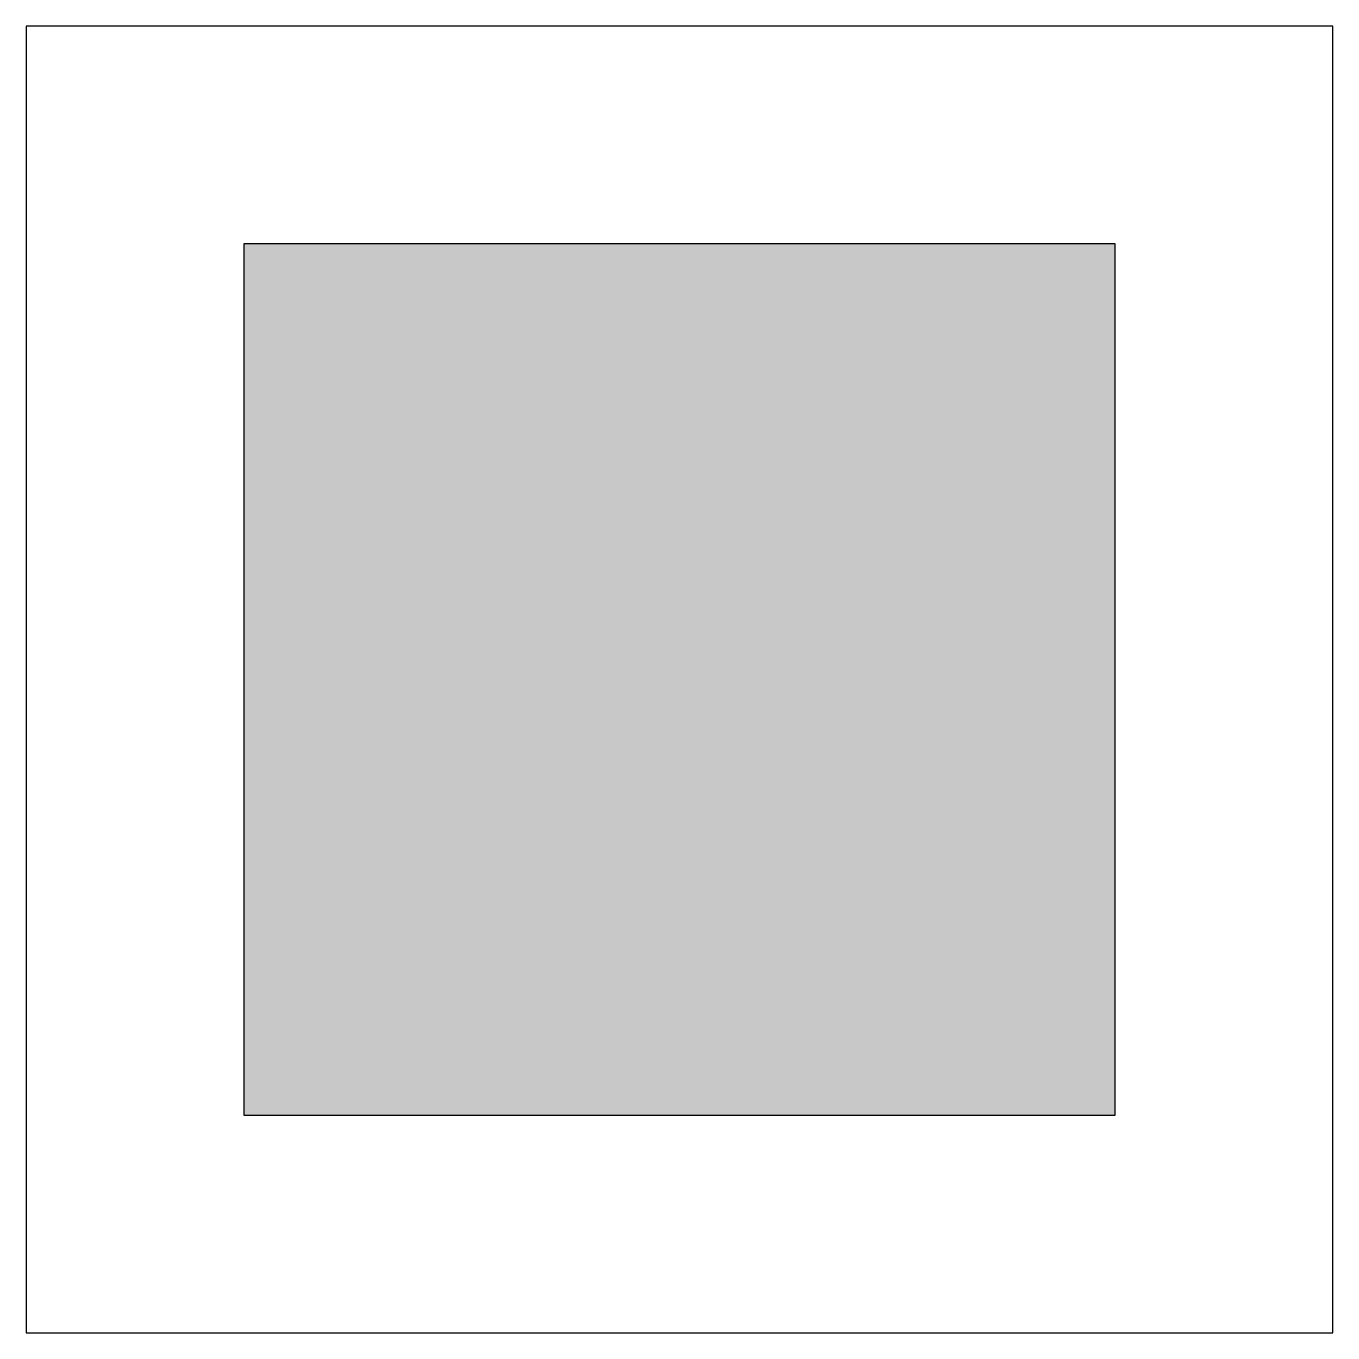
# Model space of a CAD drawing. Extents: x -1.5 to 1.5, y -1.5 to 1.5.
import ezdxf

# ---------------------------------------------------------------- set-up
doc = ezdxf.new("R2010")
doc.units = 0
doc.header["$LTSCALE"] = 0.01
doc.header["$MEASUREMENT"] = 0
doc.layers.get('0').update_dxf_attribs({"lineweight": 20})

msp = doc.modelspace()

# ---------------------------------------------------------------- hatches: boundary and pattern name
at = {"linetype": 'ByBlock', "lineweight": -2}
h = msp.add_hatch(color=0, dxfattribs=at)
h.dxf.hatch_style = 1
h.paths.add_polyline_path([(1, 1), (-1, 1), (-1, -1), (1, -1)])

# ---------------------------------------------------------------- linework, layer by layer
at = {"color": 0, "linetype": 'ByBlock', "lineweight": -2}
for points in [[(1.5, -1.5), (1.5, 1.5), (-1.5, 1.5), (-1.5, -1.5)], [(-1, 1), (-1, -1), (1, -1), (1, 1)]]:
    msp.add_lwpolyline(points, close=True, dxfattribs=at)

doc.saveas('drawing.dxf')
